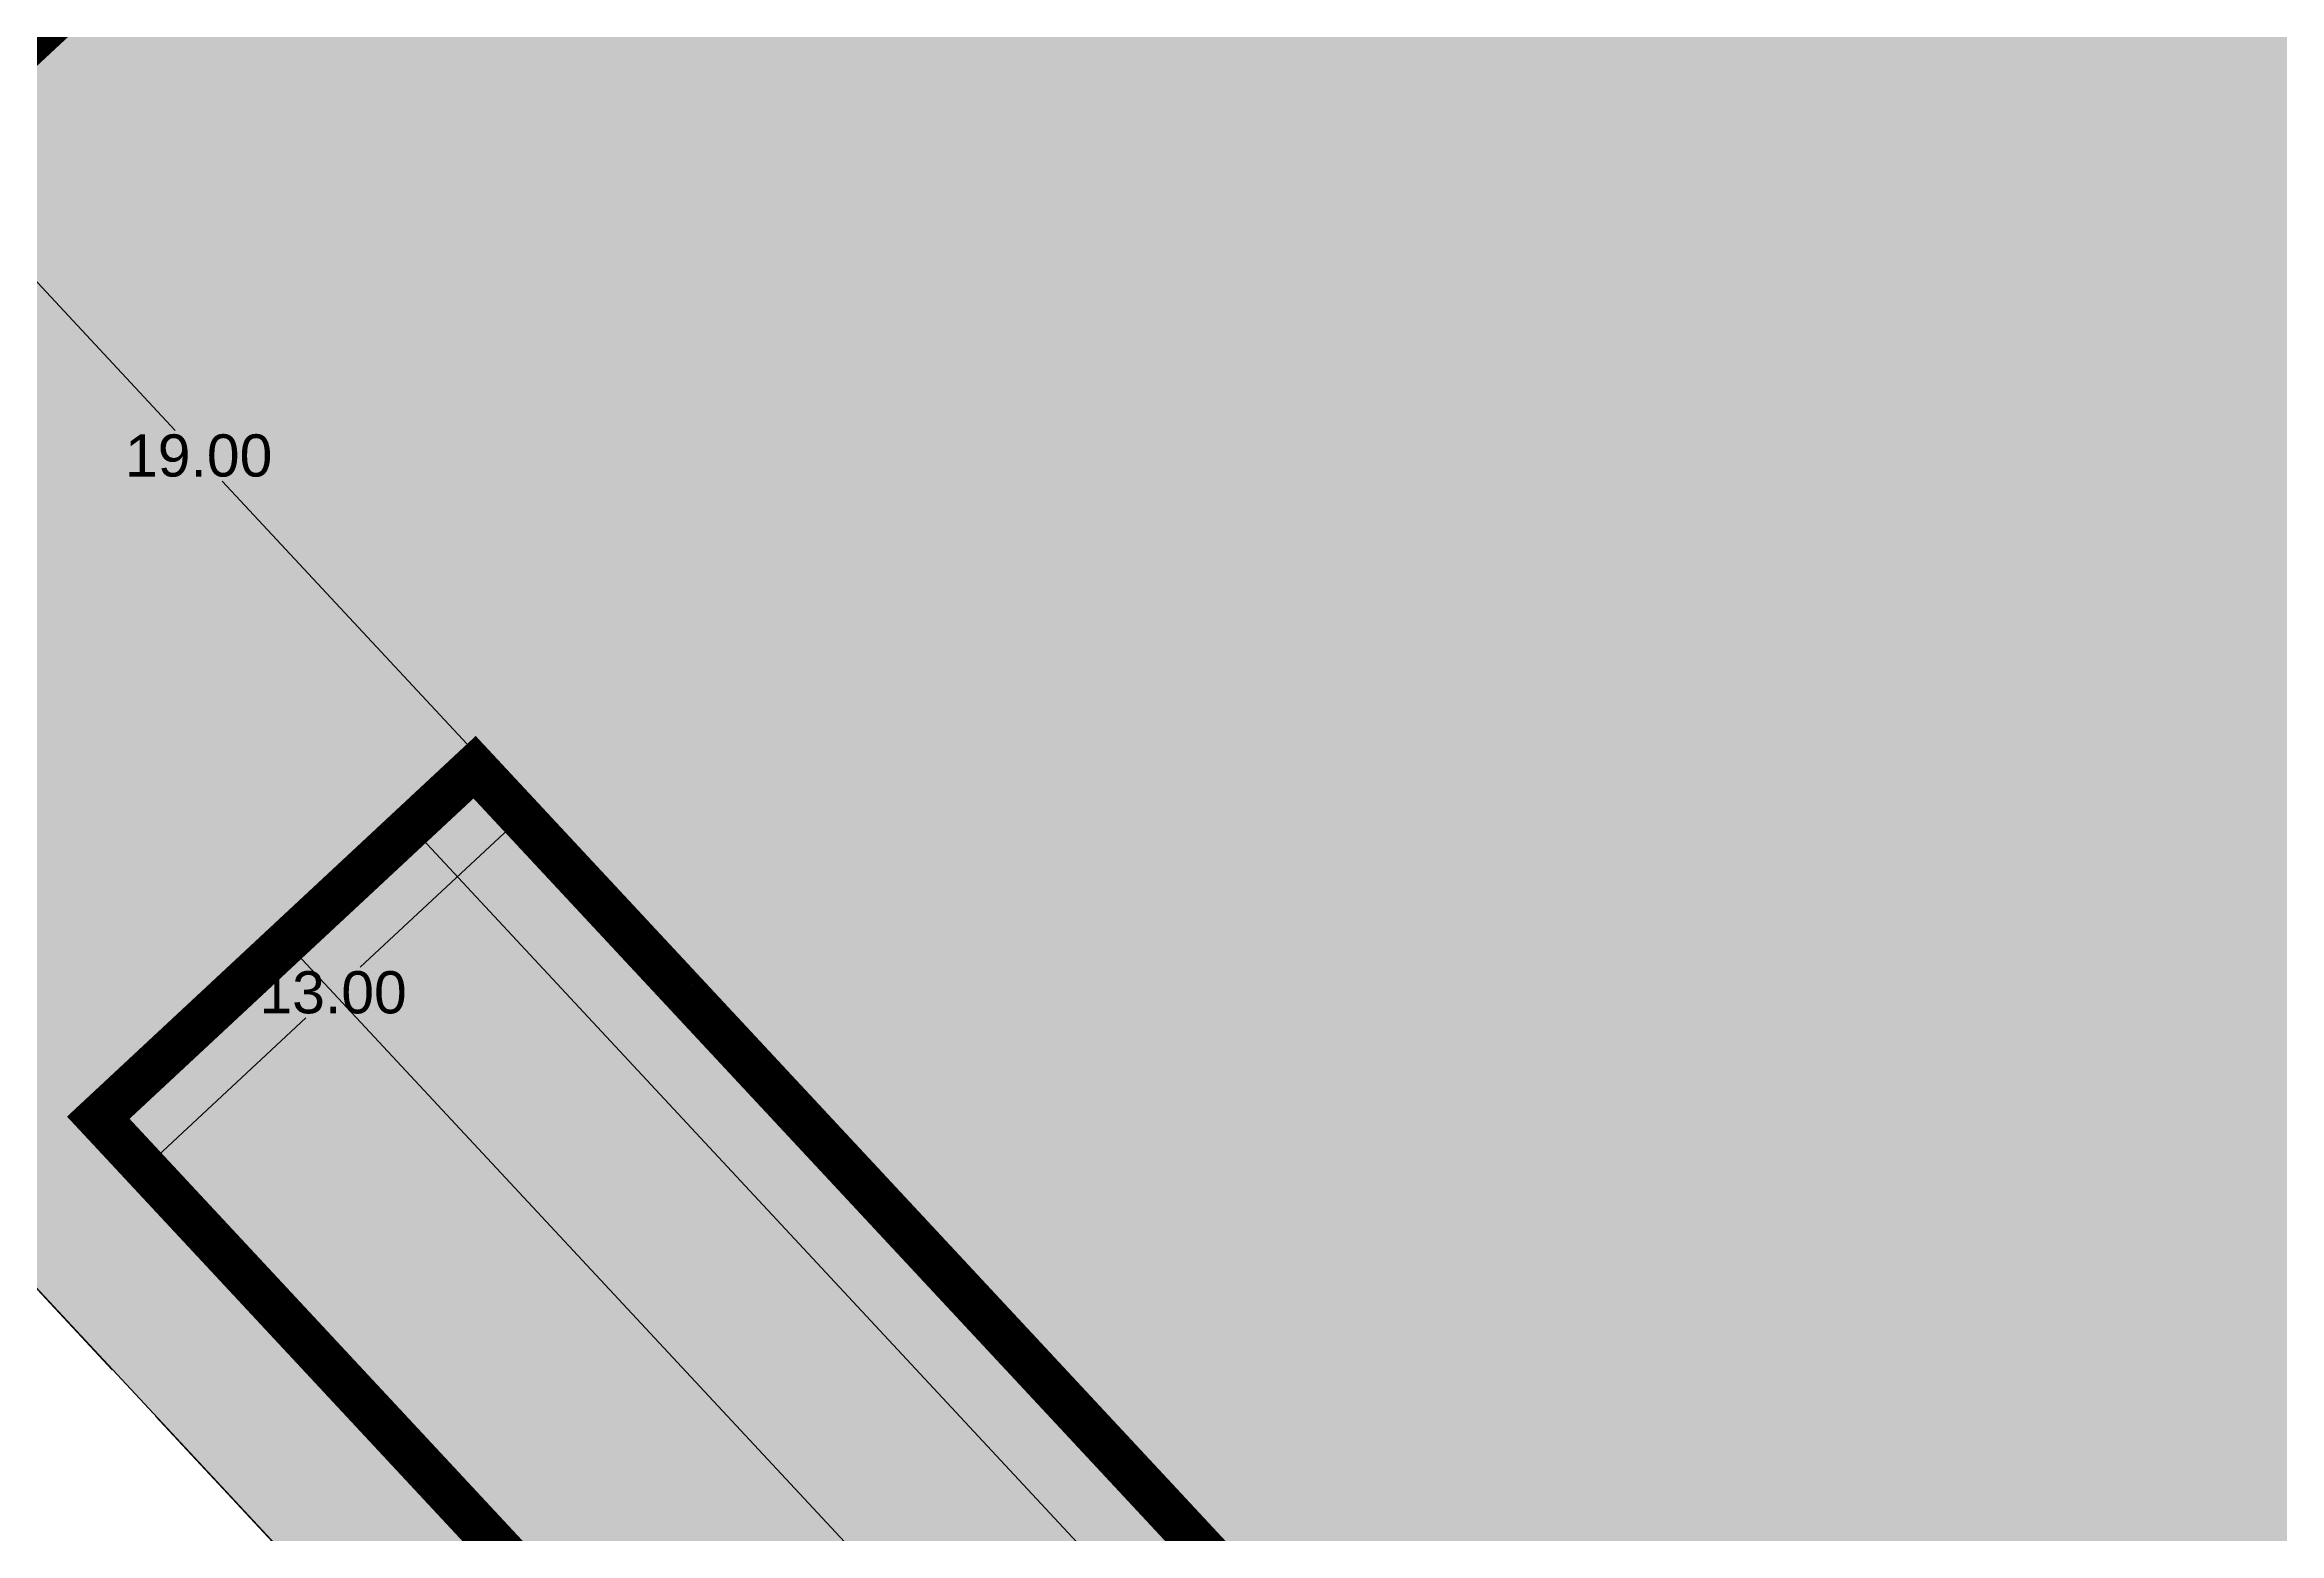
# Model space of a CAD drawing. Header units: metres. Extents: x 362096 to 727297, y 5619965 to 11243182.
# Drawn here: x 363656.5 to 363709.5, y 5621483.6 to 5621518.9 of the extents above; entities that cross this region are included whole.
import ezdxf

# ---------------------------------------------------------------- set-up
doc = ezdxf.new("R2010")
doc.units = ezdxf.units.M
doc.header["$MEASUREMENT"] = 0
doc.linetypes.add('BAUGRENZE2', pattern=[10.25, 3.5, -1, 3.5, -1, 0.25, -1])
doc.linetypes.add('GELTUNGSBEREICH', pattern=[8.5, 7, -1.5])
for name, color, linetype in [('BAUGRENZE_FA', 150, 'Continuous'), ('BAUGRENZE_GL', 7, 'Continuous'), ('COMMERCIAL PLOT', 255, 'Continuous'), ('DACH-BLOCK', 7, 'Continuous'), ('DACH-FIRST', 246, 'Continuous'), ('NUTZUNGSABGRENZUNG_GL', 7, 'Continuous'), ('PLOT BOUNDARIES', 80, 'GELTUNGSBEREICH'), ('RESIDENTIAL ROAD', 250, 'Continuous'), ('SONDERBAUFL-ERHOLUNG_FA', 30, 'Continuous'), ('STRASSENBEGRENZUNG_FA', 72, 'Continuous'), ('STRASSENBEGRENZUNG_GL', 7, 'Continuous'), ('STRASSENVERKEHRSFLÄCHE_FA', 40, 'Continuous'), ('UMGR_SONDERBAUFL-ERHOLUNG', 7, 'Continuous'), ('UMGR_STRASSENVERKEHRSFLÄCHE', 7, 'Continuous')]:
    doc.layers.add(name, color=color, linetype=linetype)
doc.styles.get("Standard").update_dxf_attribs({"font": 'arial.ttf', "height": 1})
doc.linetypes.add('ABGRENZUNG', pattern='A,2,0,[120,bplan.shx,S=0.015,R=0,X=0,Y=0],2', length=4)
doc.dimstyles.get("Standard").update_dxf_attribs({"dimtxt": 0.18, "dimasz": 0.18, "dimexe": 0.18, "dimexo": 0.0625, "dimgap": 0.09, "dimtad": 0, "dimtih": 1, "dimtoh": 1, "dimdec": 4, "dimzin": 0, "dimdsep": 46, "dimtxsty": 'Standard', "dimcen": 0.09, "dimadec": 0, "dimazin": 0, "dimtfac": 1, "dimtdec": 4, "dimtofl": 0, "dimtmove": 0, "dimatfit": 3, "dimfxl": 1, "dimtolj": 1, "dimtzin": 0, "dimarcsym": 0})

# ---------------------------------------------------------------- blocks, each defined once
blk = doc.blocks.new('eaws_roofhatch_2460467.652268519')
at = {"layer": 'DACH-FIRST'}
blk.add_line((4.756, 4.43), (-15.69, 26.383), dxfattribs=at)
blk = doc.blocks.new('*D109')
at = {"layer": 'Defpoints', "color": 0, "transparency": 16777216}
for p in [(363677.508, 5621577.483), (363678.931, 5621575.959), (363583.262, 5621489.473)]:
    blk.add_point(p, dxfattribs=at)
at = {"layer": 'RESIDENTIAL ROAD', "color": 0, "lineweight": -2, "transparency": 16777216}
for p, q in [((363677.55, 5621577.437), (363679.053, 5621575.828)), ((363678.799, 5621575.836), (363632.451, 5621532.555)), ((363584.816, 5621488.072), (363631.164, 5621531.353)), ((363583.305, 5621489.427), (363584.808, 5621487.817))]:
    blk.add_line(p, q, dxfattribs=at)
at = {"layer": 'RESIDENTIAL ROAD', "color": 0, "transparency": 16777216}
for points in [[(363678.778, 5621575.858), (363678.819, 5621575.814), (363678.931, 5621575.959)], [(363584.796, 5621488.094), (363584.837, 5621488.05), (363584.685, 5621487.949)]]:
    blk.add_solid(points, dxfattribs=at)
at = {"layer": 'RESIDENTIAL ROAD', "color": 0, "transparency": 16777216, "insert": (363631.808, 5621531.954), "char_height": 1, "attachment_point": 5}
blk.add_mtext('\\A1;130.00', dxfattribs=at)
blk = doc.blocks.new('*D116')
at = {"layer": 'Defpoints', "color": 0, "transparency": 16777216}
for p in [(363666.7, 5621502.348), (363668.08, 5621500.866), (363657.187, 5621493.487)]:
    blk.add_point(p, dxfattribs=at)
at = {"layer": 'RESIDENTIAL ROAD', "color": 0, "lineweight": -2, "transparency": 16777216}
for p, q in [((363666.743, 5621502.302), (363668.202, 5621500.735)), ((363667.948, 5621500.744), (363663.968, 5621497.037)), ((363658.698, 5621492.129), (363662.678, 5621495.835)), ((363657.23, 5621493.442), (363658.689, 5621491.874))]:
    blk.add_line(p, q, dxfattribs=at)
at = {"layer": 'RESIDENTIAL ROAD', "color": 0, "transparency": 16777216}
for points in [[(363667.928, 5621500.766), (363667.968, 5621500.722), (363668.08, 5621500.866)], [(363658.678, 5621492.151), (363658.719, 5621492.107), (363658.567, 5621492.006)]]:
    blk.add_solid(points, dxfattribs=at)
at = {"layer": 'RESIDENTIAL ROAD', "color": 0, "transparency": 16777216, "insert": (363663.323, 5621496.436), "char_height": 1, "attachment_point": 5}
blk.add_mtext('\\A1;13.00', dxfattribs=at)
blk = doc.blocks.new('*D117')
at = {"layer": 'Defpoints', "color": 0, "transparency": 16777216}
for p in [(363666.7, 5621502.348), (363708.957, 5621456.978), (363707.148, 5621455.294)]:
    blk.add_point(p, dxfattribs=at)
at = {"layer": 'RESIDENTIAL ROAD', "color": 0, "lineweight": -2, "transparency": 16777216}
for p, q in [((363666.654, 5621502.305), (363664.76, 5621500.541)), ((363665.015, 5621500.532), (363685.461, 5621478.579)), ((363707.026, 5621455.426), (363686.579, 5621477.378)), ((363708.911, 5621456.935), (363707.017, 5621455.171))]:
    blk.add_line(p, q, dxfattribs=at)
at = {"layer": 'RESIDENTIAL ROAD', "color": 0, "transparency": 16777216}
for points in [[(363665.037, 5621500.552), (363664.993, 5621500.511), (363664.892, 5621500.663)], [(363707.048, 5621455.446), (363707.004, 5621455.405), (363707.148, 5621455.294)]]:
    blk.add_solid(points, dxfattribs=at)
at = {"layer": 'RESIDENTIAL ROAD', "color": 0, "transparency": 16777216, "insert": (363686.02, 5621477.979), "char_height": 1, "attachment_point": 5}
blk.add_mtext('\\A1;62.0000', dxfattribs=at)
blk = doc.blocks.new('*D145')
at = {"layer": 'Defpoints', "color": 0, "transparency": 16777216}
for p in [(363653.638, 5621516.146), (363653.751, 5621516.251), (363666.743, 5621502.302)]:
    blk.add_point(p, dxfattribs=at)
at = {"layer": 'RESIDENTIAL ROAD', "color": 0, "lineweight": -2, "transparency": 16777216}
for p, q in [((363653.705, 5621516.209), (363653.506, 5621516.023)), ((363653.76, 5621516.014), (363659.574, 5621509.772)), ((363666.507, 5621502.328), (363660.693, 5621508.571)), ((363666.697, 5621502.259), (363666.498, 5621502.074))]:
    blk.add_line(p, q, dxfattribs=at)
at = {"layer": 'RESIDENTIAL ROAD', "color": 0, "transparency": 16777216}
for points in [[(363653.782, 5621516.035), (363653.738, 5621515.994), (363653.638, 5621516.146)], [(363666.529, 5621502.349), (363666.485, 5621502.308), (363666.63, 5621502.197)]]:
    blk.add_solid(points, dxfattribs=at)
at = {"layer": 'RESIDENTIAL ROAD', "color": 0, "transparency": 16777216, "insert": (363660.134, 5621509.171), "char_height": 1, "attachment_point": 5}
blk.add_mtext('\\A1;19.00', dxfattribs=at)

msp = doc.modelspace()

# ---------------------------------------------------------------- hatches: boundary and pattern name
at = {"layer": 'SONDERBAUFL-ERHOLUNG_FA'}
msp.add_hatch(color=256, dxfattribs=at).paths.add_polyline_path([(363641.72522, 5621505.04681), (363699.0917, 5621443.4765), (363731.22414, 5621469.84979), (363722.91775, 5621480.25357), (363758.92362, 5621509.97935), (363706.56199, 5621565.45674)], flags=0)
at = {"layer": 'STRASSENVERKEHRSFLÄCHE_FA'}
h = msp.add_hatch(color=256, dxfattribs=at)
edge = h.paths.add_edge_path(flags=0)
edge.add_arc((3772547.28605, 1962811.21575), 5000669.47268, 132.97489330745, 132.97655243753, ccw=False)
edge.add_arc((363698.41572, 5621567.09175), 4.99993, 312.974893, 401.654494)
edge.add_line((363702.1515, 5621570.41489), (363678.45159, 5621597.05765))
edge.add_line((363678.45159, 5621597.05765), (363669.94471, 5621595.69642))
edge.add_line((363669.94471, 5621595.69642), (363691.72244, 5621570.90336))
edge.add_arc((363687.96586, 5621567.60366), 5, -47.024277, 41.29543, ccw=False)
edge.add_line((363691.3743, 5621563.94544), (363591.83499, 5621471.20235))
edge.add_arc((363588.42654, 5621474.86056), 5, 223.106145, 312.975723, ccw=False)
edge.add_line((363584.7761, 5621471.4438), (363483.64342, 5621579.49331))
edge.add_line((363483.64342, 5621579.49331), (363474.41697, 5621578.09305))
edge.add_line((363474.41697, 5621578.09305), (363633.89754, 5621405.88292))
edge.add_line((363633.89754, 5621405.88292), (363636.58196, 5621407.61934))
edge.add_line((363636.58196, 5621407.61934), (363639.71528, 5621410.55208))
edge.add_line((363639.71528, 5621410.55208), (363595.63593, 5621457.64617))
edge.add_arc((363599.28651, 5621461.06289), 5.00007, 132.976552, 223.104786, ccw=False)

# ---------------------------------------------------------------- linework, layer by layer
at = {"layer": 'BAUGRENZE_FA', "const_width": 0.8}
msp.add_lwpolyline([(363657.92919, 5621493.461), (363699.0105, 5621449.35323), (363708.19479, 5621457.02574), (363666.6738, 5621501.60559)], close=True, dxfattribs=at)
at = {"layer": 'BAUGRENZE_GL', "linetype": 'BAUGRENZE2', "const_width": 0.25, "flags": 128}
msp.add_lwpolyline([(363657.1872, 5621493.48736), (363698.96534, 5621448.63142), (363708.95662, 5621456.97809), (363666.70016, 5621502.34759), (363657.1872, 5621493.48736)], dxfattribs=at)
at = {"layer": 'BAUGRENZE_GL', "const_width": 0.25}
msp.add_lwpolyline([(363666.87055, 5621502.16464), (363666.70016, 5621502.34759), (363666.51722, 5621502.1772)], dxfattribs=at)
at = {"layer": 'COMMERCIAL PLOT'}
msp.add_line((363670.99273, 5621497.73878), (363666.70016, 5621502.34759), dxfattribs=at)
for points in [[(363657.1872, 5621493.48736), (363666.70016, 5621502.34759), (363687.14683, 5621480.3946), (363677.63387, 5621471.53438)], [(363670.99273, 5621497.73878), (363670.99273, 5621497.73878)]]:
    msp.add_lwpolyline(points, close=True, dxfattribs=at)
at = {"layer": 'NUTZUNGSABGRENZUNG_GL', "linetype": 'ABGRENZUNG', "flags": 128}
msp.add_lwpolyline([(363641.72522, 5621505.04681), (363699.0917, 5621443.4765)], dxfattribs=at)
at = {"layer": 'PLOT BOUNDARIES'}
for p, q in [((363598.35387, 5621464.63672), (363708.20073, 5621566.9836)), ((363641.72522, 5621505.04681), (363699.0917, 5621443.4765))]:
    msp.add_line(p, q, dxfattribs=at)
at = {"layer": 'RESIDENTIAL ROAD'}
for points in [[(363595.63593, 5621457.64617), (363639.71528, 5621410.55208), (363636.58196, 5621407.61934), (363633.89754, 5621405.88292), (363474.41697, 5621578.09305), (363483.64342, 5621579.49331), (363584.7761, 5621471.4438, 0.41354701), (363591.83499, 5621471.20235), (363691.3743, 5621563.94544, 0.40564984), (363691.72244, 5621570.90336), (363669.94471, 5621595.69642), (363678.45159, 5621597.05765), (363702.1515, 5621570.41489, -0.40747974), (363701.82406, 5621563.43354, 0.00000724), (363595.87797, 5621464.72111, 0.41486924), (363595.63593, 5621457.64617, 7.77455809)], [(363541.20472, 5621520.55609), (363584.86061, 5621473.91442, 0.4337114), (363592.17864, 5621473.91442), (363691.73815, 5621566.67633), (363667.76137, 5621592.35185), (363670.57574, 5621594.97802), (363691.72244, 5621570.90336, -0.40564984), (363691.3743, 5621563.94544), (363591.83499, 5621471.20235, -0.41354701), (363584.7761, 5621471.4438, 0), (363542.52353, 5621516.58618, -0.21922002), (363541.20472, 5621520.55609, 0.46057405)], [(363706.56199, 5621565.45674), (363598.3539, 5621464.63675, 0.41487308), (363598.11181, 5621457.56186), (363640.99293, 5621411.74794), (363639.71528, 5621410.55208), (363595.63593, 5621457.64617, -0.41488314), (363595.87797, 5621464.72111), (363701.82406, 5621563.43354, 0.40746992), (363702.15151, 5621570.41487)]]:
    msp.add_lwpolyline(points, format="xyb", dxfattribs=at)
at = {"layer": 'STRASSENBEGRENZUNG_FA', "const_width": 0.5}
msp.add_lwpolyline([(363702.45038, 5621570.68072, -0.40746992), (363702.09673, 5621563.14089), (363596.15064, 5621464.42845, 0.41488314), (363595.92797, 5621457.91951), (363639.73397, 5621411.11745), (363640.42756, 5621411.76664), (363597.81977, 5621457.28852, -0.41487308), (363598.08122, 5621464.9294), (363706.28931, 5621565.7494)], format="xyb", dxfattribs=at)
at = {"layer": 'STRASSENBEGRENZUNG_GL', "const_width": 0.3}
for points in [[(363541.20472, 5621520.55609, 0.21922002), (363542.52353, 5621516.58618, 0), (363584.7761, 5621471.4438, 0.41354701), (363591.83499, 5621471.20235), (363691.3743, 5621563.94544, 0.40564984), (363691.72244, 5621570.90336), (363670.57574, 5621594.97802), (363667.76137, 5621592.35185), (363691.73815, 5621566.67633), (363592.17864, 5621473.91442, -0.4337114), (363584.86061, 5621473.91442), (363541.20472, 5621520.55609, -0.46057405)], [(363702.15151, 5621570.41487, -0.40746992), (363701.82406, 5621563.43354), (363595.87797, 5621464.72111, 0.41488314), (363595.63593, 5621457.64617), (363639.71528, 5621410.55208), (363640.99293, 5621411.74794), (363598.11181, 5621457.56186, -0.41487308), (363598.3539, 5621464.63675), (363706.56199, 5621565.45674)]]:
    msp.add_lwpolyline(points, format="xyb", dxfattribs=at)
at = {"layer": 'UMGR_SONDERBAUFL-ERHOLUNG'}
msp.add_lwpolyline([(363641.72522, 5621505.04681), (363699.0917, 5621443.4765), (363731.22414, 5621469.84979), (363722.91775, 5621480.25357), (363758.92362, 5621509.97935), (363706.56199, 5621565.45674)], close=True, dxfattribs=at)
at = {"layer": 'UMGR_STRASSENVERKEHRSFLÄCHE'}
msp.add_lwpolyline([(363595.87797, 5621464.72111, -0.00000724), (363701.82406, 5621563.43354, 0.40747974), (363702.1515, 5621570.41489), (363678.45159, 5621597.05765), (363669.94471, 5621595.69642), (363691.72244, 5621570.90336, -0.40564984), (363691.3743, 5621563.94544), (363591.83499, 5621471.20235, -0.41354701), (363584.7761, 5621471.4438), (363483.64342, 5621579.49331), (363474.41697, 5621578.09305), (363633.89754, 5621405.88292), (363636.58196, 5621407.61934), (363639.71528, 5621410.55208), (363595.63593, 5621457.64617, -0.41486924)], format="xyb", close=True, dxfattribs=at)

# ---------------------------------------------------------------- block references
at = {"layer": 'DACH-BLOCK'}
msp.add_blockref('eaws_roofhatch_2460467.652268519', (363677.63387, 5621471.53438), dxfattribs=at)

# ---------------------------------------------------------------- dimensions: what is measured, and where the dimension line sits
at = {"layer": 'RESIDENTIAL ROAD'}
for p1, p2, distance, text, picture, middle in [((363583.26185, 5621489.47252), (363677.50769, 5621577.48288), -2.08467, '130.00', '*D109', (363631.80759, 5621531.95407)), ((363666.74276, 5621502.30185), (363653.7506, 5621516.25114), 0.15423, '19.00', '*D145', (363660.13382, 5621509.17138)), ((363657.1872, 5621493.48736), (363666.70016, 5621502.34759), -2.02413, '13.00', '*D116', (363663.32324, 5621496.43629))]:
    dim = msp.add_aligned_dim(p1=p1, p2=p2, distance=distance, text=text, dimstyle='Standard', dxfattribs=at)
    dim.commit()
    dim.dimension.update_dxf_attribs({"geometry": picture, "text_midpoint": middle})
dim = msp.add_aligned_dim(p1=(363666.70016, 5621502.34759), p2=(363708.95662, 5621456.97809), distance=-2.47112, dimstyle='Standard', dxfattribs=at)
dim.commit()
dim.dimension.update_dxf_attribs({"geometry": '*D117', "text_midpoint": (363686.02011, 5621477.97863)})

doc.saveas('drawing.dxf')
